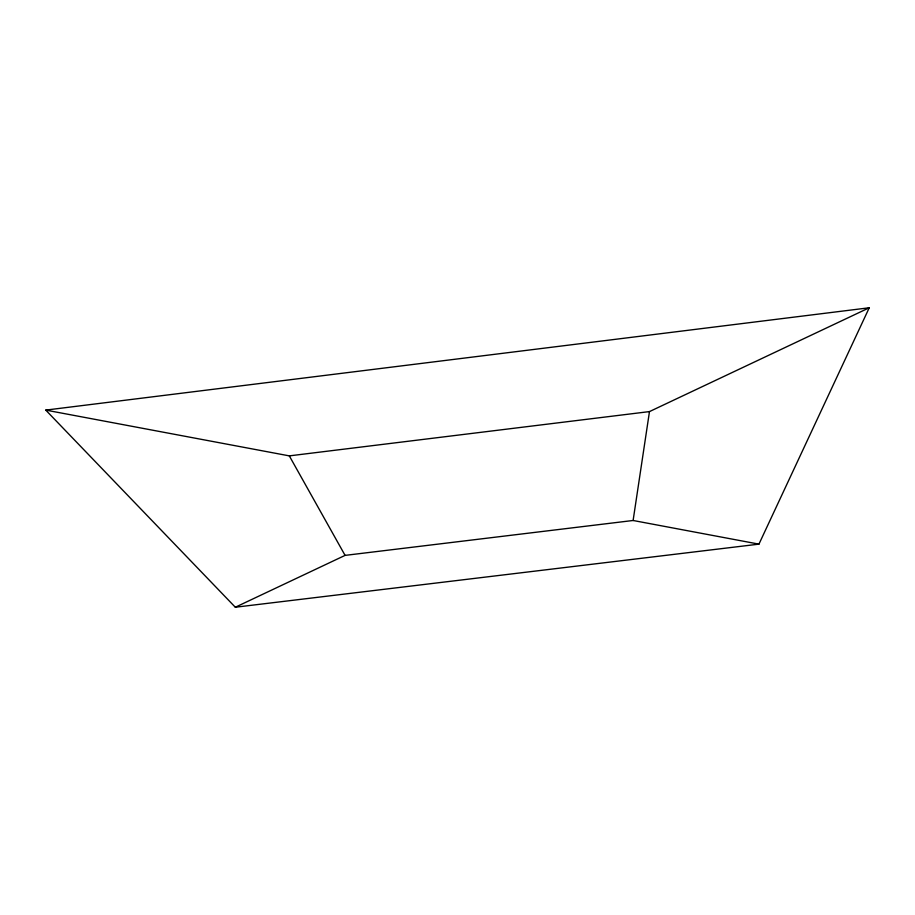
<?xml version="1.0" encoding="UTF-8"?>
<svg xmlns="http://www.w3.org/2000/svg" width="915" height="915" viewBox="0 0 915 915"><rect width="100%" height="100%" fill="white"/><g stroke="black" fill="none" stroke-linecap="round" stroke-linejoin="round"><path stroke-width="1.37" d="M235.327 607.228L345.081 555.382L633.111 520.486L649.478 411.59L869.25 307.772L758.947 544.139L235.327 607.228L45.75 410.103L869.25 307.772M45.75 410.103L289.312 455.876L649.478 411.59M633.111 520.486L758.947 544.139M289.312 455.876L345.081 555.382"/></g></svg>
